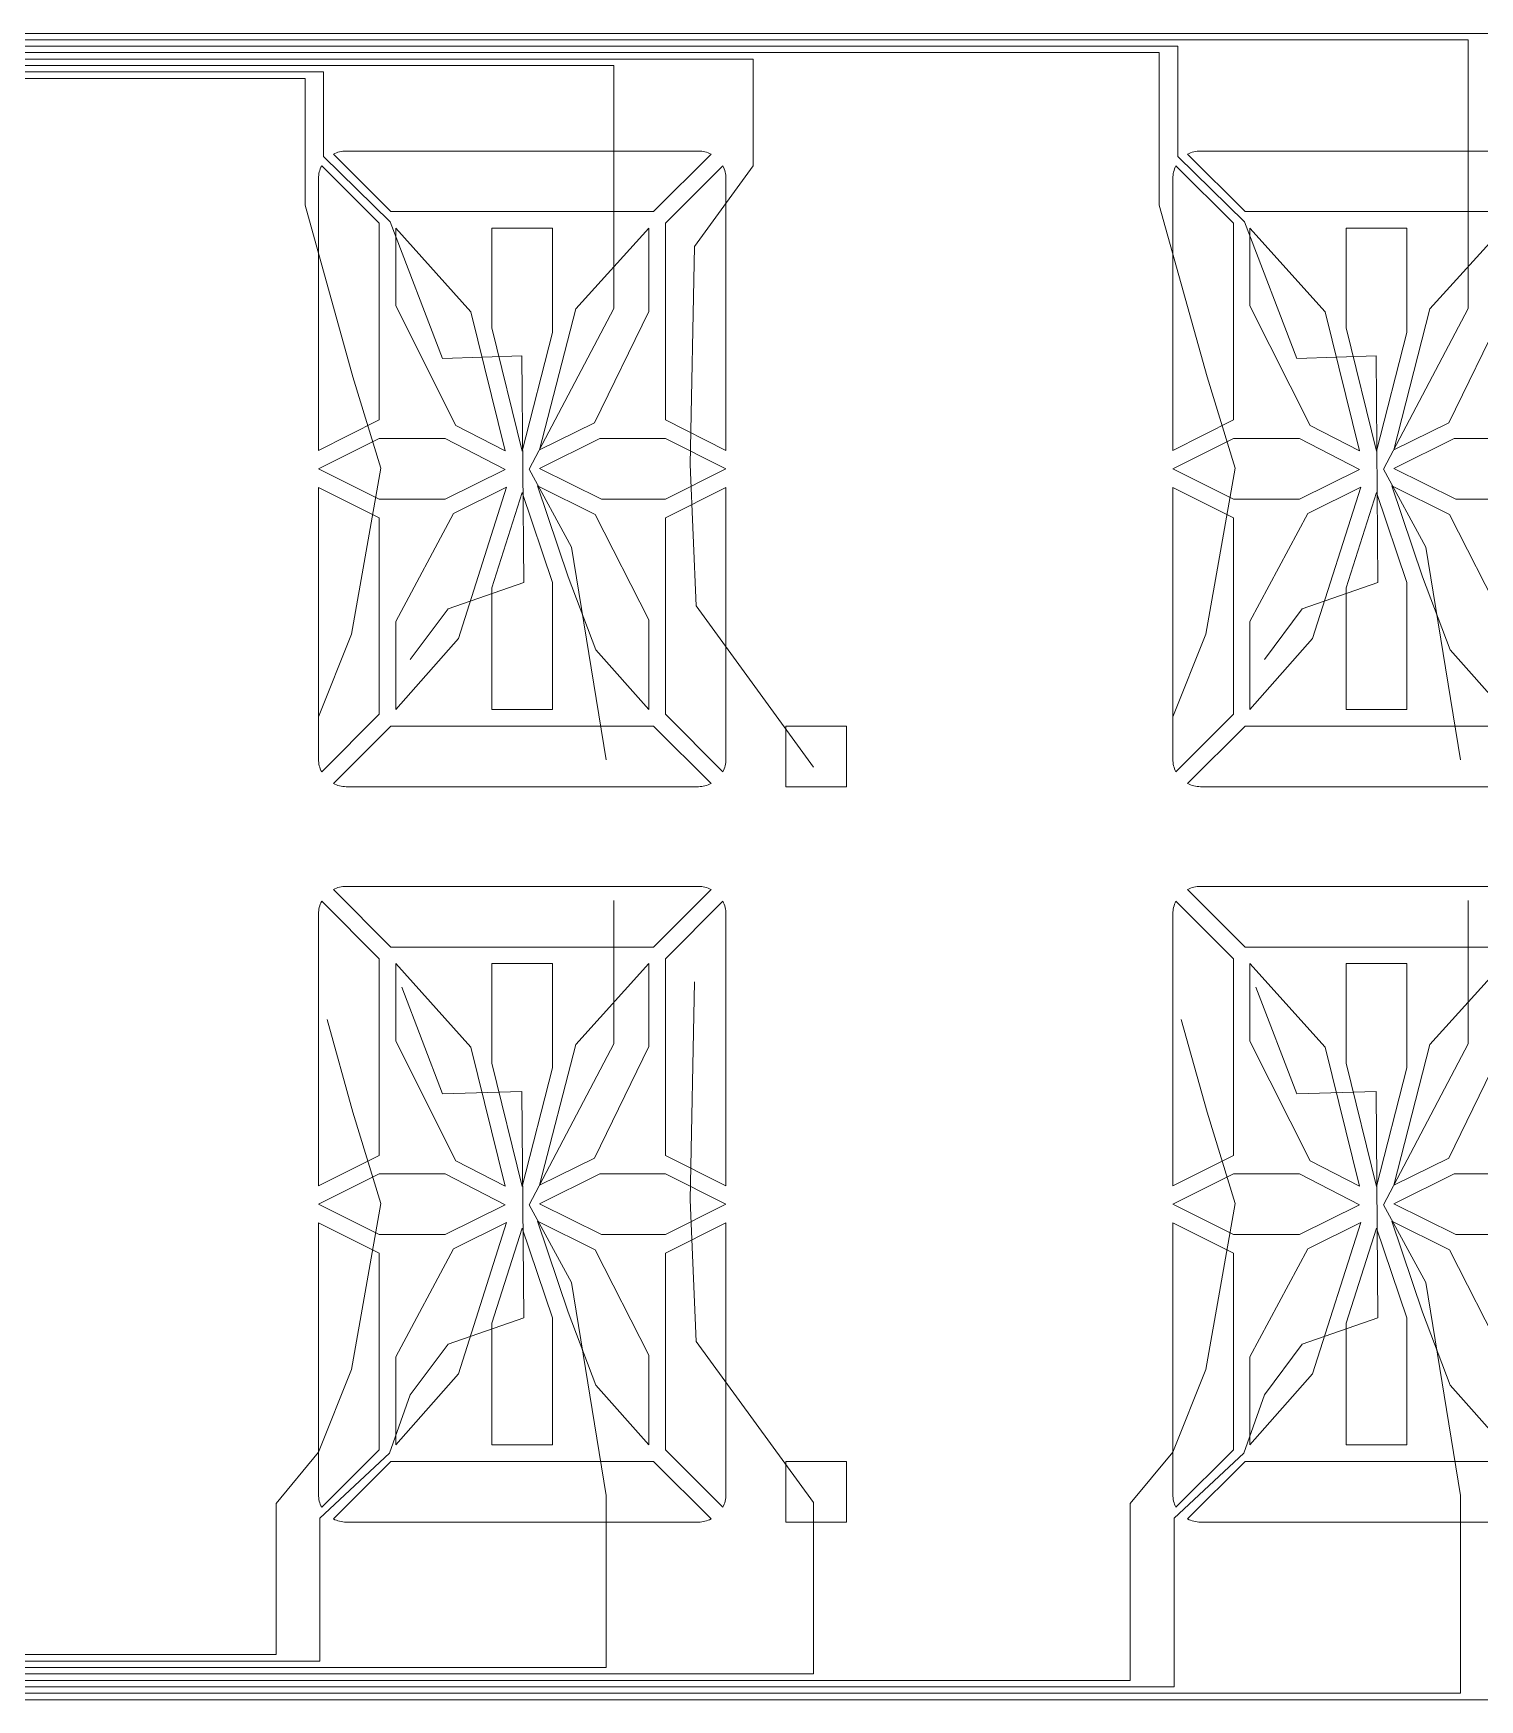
# Model space of a CAD drawing. Extents: x 105 to 1195, y -174 to 82.
# Drawn here: x 786.49 to 799.98, y -99.73 to -84.19 of the extents above; entities that cross this region are included whole.
import ezdxf

# ---------------------------------------------------------------- set-up
doc = ezdxf.new("R2010")
doc.units = 0
doc.header["$MEASUREMENT"] = 0
doc.linetypes.add('AUSGEZOGEN', pattern=[0])
doc.layers.get('0').update_dxf_attribs({"linetype": 'AUSGEZOGEN'})
doc.layers.add('SEG', color=3, linetype='Continuous')

# ---------------------------------------------------------------- blocks, each defined once
blk = doc.blocks.new('0')
at = {"lineweight": 5}
for points in [[(28.662, 30.817, -0.120758), (28.692, 30.936), (29.228, 30.4), (29.228, 28.566), (28.662, 28.283)], [(29.337, 30.509), (28.801, 31.045, -0.120758), (28.92, 31.074), (32.205, 31.074, -0.120758), (32.324, 31.045), (31.788, 30.509)], [(32.433, 30.936), (31.897, 30.4), (31.897, 28.566), (32.462, 28.283), (32.462, 30.817, 0.120758)], [(36.63, 30.817, -0.120758), (36.659, 30.936), (37.195, 30.4), (37.195, 28.566), (36.63, 28.283)], [(37.304, 30.509), (36.768, 31.045, -0.120758), (36.887, 31.074), (40.172, 31.074, -0.120758), (40.291, 31.045), (39.755, 30.509)], [(28.692, 25.285), (29.228, 25.822), (29.228, 27.655), (28.662, 27.938), (28.662, 25.404, 0.120758)], [(32.462, 25.404, -0.120758), (32.433, 25.285), (31.897, 25.822), (31.897, 27.655), (32.462, 27.938)], [(36.659, 25.285), (37.195, 25.822), (37.195, 27.655), (36.63, 27.938), (36.63, 25.404, 0.120758)], [(31.788, 25.712), (29.337, 25.712), (28.801, 25.176, 0.120758), (28.92, 25.147), (32.205, 25.147, 0.120758), (32.324, 25.176)], [(39.755, 25.712), (37.304, 25.712), (36.768, 25.176, 0.120758), (36.887, 25.147), (40.172, 25.147, 0.120758), (40.291, 25.176)], [(29.337, 23.652), (28.801, 24.188, -0.120758), (28.92, 24.217), (32.205, 24.217, -0.120758), (32.324, 24.188), (31.788, 23.652)], [(37.304, 23.652), (36.768, 24.188, -0.120758), (36.887, 24.217), (40.172, 24.217, -0.120758), (40.291, 24.188), (39.755, 23.652)], [(28.662, 23.96, -0.120758), (28.692, 24.079), (29.228, 23.543), (29.228, 21.709), (28.662, 21.426)], [(32.433, 24.079), (31.897, 23.543), (31.897, 21.709), (32.462, 21.426), (32.462, 23.96, 0.120758)], [(36.63, 23.96, -0.120758), (36.659, 24.079), (37.195, 23.543), (37.195, 21.709), (36.63, 21.426)], [(28.692, 18.428), (29.228, 18.965), (29.228, 20.798), (28.662, 21.081), (28.662, 18.547, 0.120758)], [(32.462, 18.547, -0.120758), (32.433, 18.428), (31.897, 18.965), (31.897, 20.798), (32.462, 21.081)], [(36.659, 18.428), (37.195, 18.965), (37.195, 20.798), (36.63, 21.081), (36.63, 18.547, 0.120758)], [(31.788, 18.856), (29.337, 18.856), (28.801, 18.319, 0.120758), (28.92, 18.29), (32.205, 18.29, 0.120758), (32.324, 18.319)], [(39.755, 18.856), (37.304, 18.856), (36.768, 18.319, 0.120758), (36.887, 18.29), (40.172, 18.29, 0.120758), (40.291, 18.319)]]:
    blk.add_lwpolyline(points, format="xyb", close=True, dxfattribs=at)
for points in [[(29.382, 29.63), (29.382, 30.354), (30.084, 29.576), (30.403, 28.278), (29.943, 28.516)], [(30.28, 30.354), (30.28, 29.424), (30.562, 28.276), (30.845, 29.381), (30.845, 30.354)], [(31.061, 29.601), (31.743, 30.354), (31.743, 29.579), (31.236, 28.54), (30.724, 28.287)], [(37.349, 29.63), (37.349, 30.354), (38.051, 29.576), (38.37, 28.278), (37.91, 28.516)], [(38.247, 30.354), (38.247, 29.424), (38.53, 28.276), (38.812, 29.381), (38.812, 30.354)], [(39.028, 29.601), (39.71, 30.354), (39.71, 29.579), (39.203, 28.54), (38.692, 28.287)], [(28.662, 28.111), (29.228, 27.828), (29.844, 27.828), (30.403, 28.105), (29.845, 28.393), (29.228, 28.393)], [(30.723, 28.114), (31.303, 27.828), (31.897, 27.828), (32.462, 28.111), (31.897, 28.393), (31.286, 28.393)], [(36.63, 28.111), (37.195, 27.828), (37.811, 27.828), (38.37, 28.105), (37.812, 28.393), (37.195, 28.393)], [(38.69, 28.114), (39.27, 27.828), (39.864, 27.828), (40.43, 28.111), (39.864, 28.393), (39.253, 28.393)], [(29.967, 26.528), (29.382, 25.867), (29.382, 26.686), (29.922, 27.694), (30.417, 27.939)], [(30.562, 27.889), (30.28, 27.002), (30.28, 25.867), (30.845, 25.867), (30.845, 27.052)], [(30.704, 27.952), (31.242, 27.686), (31.743, 26.702), (31.743, 25.867), (31.25, 26.423), (30.991, 27.104)], [(37.934, 26.528), (37.349, 25.867), (37.349, 26.686), (37.889, 27.694), (38.384, 27.939)], [(38.53, 27.889), (38.247, 27.002), (38.247, 25.867), (38.812, 25.867), (38.812, 27.052)], [(38.671, 27.952), (39.209, 27.686), (39.71, 26.702), (39.71, 25.867), (39.217, 26.423), (38.958, 27.104)], [(33.022, 25.147), (33.022, 25.712), (33.588, 25.712), (33.588, 25.147)], [(29.382, 22.773), (29.382, 23.497), (30.084, 22.719), (30.403, 21.421), (29.943, 21.659)], [(30.28, 23.497), (30.28, 22.568), (30.562, 21.419), (30.845, 22.525), (30.845, 23.497)], [(31.061, 22.744), (31.743, 23.497), (31.743, 22.723), (31.236, 21.684), (30.724, 21.43)], [(37.349, 22.773), (37.349, 23.497), (38.051, 22.719), (38.37, 21.421), (37.91, 21.659)], [(38.247, 23.497), (38.247, 22.568), (38.53, 21.419), (38.812, 22.525), (38.812, 23.497)], [(39.028, 22.744), (39.71, 23.497), (39.71, 22.723), (39.203, 21.684), (38.692, 21.43)], [(28.662, 21.254), (29.228, 20.971), (29.844, 20.971), (30.403, 21.248), (29.845, 21.537), (29.228, 21.537)], [(30.723, 21.257), (31.303, 20.971), (31.897, 20.971), (32.462, 21.254), (31.897, 21.537), (31.286, 21.537)], [(36.63, 21.254), (37.195, 20.971), (37.811, 20.971), (38.37, 21.248), (37.812, 21.537), (37.195, 21.537)], [(38.69, 21.257), (39.27, 20.971), (39.864, 20.971), (40.43, 21.254), (39.864, 21.537), (39.253, 21.537)], [(29.967, 19.672), (29.382, 19.01), (29.382, 19.83), (29.922, 20.837), (30.417, 21.083)], [(30.562, 21.032), (30.28, 20.145), (30.28, 19.01), (30.845, 19.01), (30.845, 20.195)], [(30.704, 21.095), (31.242, 20.829), (31.743, 19.846), (31.743, 19.01), (31.25, 19.566), (30.991, 20.247)], [(37.934, 19.672), (37.349, 19.01), (37.349, 19.83), (37.889, 20.837), (38.384, 21.083)], [(38.53, 21.032), (38.247, 20.145), (38.247, 19.01), (38.812, 19.01), (38.812, 20.195)], [(38.671, 21.095), (39.209, 20.829), (39.71, 19.846), (39.71, 19.01), (39.217, 19.566), (38.958, 20.247)], [(33.022, 18.29), (33.022, 18.856), (33.588, 18.856), (33.588, 18.29)]]:
    blk.add_lwpolyline(points, close=True, dxfattribs=at)

msp = doc.modelspace()

# ---------------------------------------------------------------- linework, layer by layer
at = {"layer": 'SEG', "lineweight": 5}
for p, q in [((801.168, -84.195), (763.394, -84.195)), ((799.868, -84.255), (763.454, -84.255)), ((797.162, -84.315), (763.514, -84.315)), ((797.162, -84.315), (797.162, -85.342)), ((799.868, -84.255), (799.868, -86.759)), ((796.989, -84.375), (763.574, -84.375)), ((793.201, -84.435), (763.634, -84.435)), ((791.901, -84.495), (763.694, -84.495)), ((791.901, -84.495), (791.901, -86.759)), ((793.201, -85.43), (793.201, -84.435)), ((796.989, -84.375), (796.989, -85.796)), ((789.195, -84.555), (763.754, -84.555)), ((789.022, -84.615), (763.814, -84.615)), ((789.022, -84.615), (789.022, -85.796)), ((789.195, -84.555), (789.195, -85.342)), ((789.195, -85.342), (789.816, -85.951)), ((792.653, -86.183), (793.201, -85.43)), ((797.162, -85.342), (797.783, -85.951)), ((789.022, -85.796), (789.467, -87.397)), ((796.989, -85.796), (797.434, -87.397)), ((789.816, -85.951), (790.305, -87.228)), ((797.783, -85.951), (798.272, -87.228)), ((792.614, -88.216), (792.653, -86.183)), ((791.901, -86.759), (791.112, -88.26)), ((799.868, -86.759), (799.079, -88.26)), ((790.305, -87.228), (791.044, -87.203)), ((791.044, -87.203), (791.061, -89.314)), ((798.272, -87.228), (799.011, -87.203)), ((799.011, -87.203), (799.028, -89.314)), ((789.467, -87.397), (789.729, -88.249)), ((797.434, -87.397), (797.696, -88.249)), ((789.729, -88.249), (789.456, -89.796)), ((792.67, -89.534), (792.614, -88.216)), ((797.696, -88.249), (797.423, -89.796)), ((791.112, -88.26), (791.508, -88.985)), ((799.079, -88.26), (799.475, -88.985)), ((791.508, -88.985), (791.83, -90.97)), ((799.475, -88.985), (799.797, -90.97)), ((791.061, -89.314), (790.355, -89.561)), ((799.028, -89.314), (798.322, -89.561)), ((790.355, -89.561), (790.002, -90.032)), ((793.765, -91.037), (792.67, -89.534)), ((798.322, -89.561), (797.969, -90.032)), ((789.456, -89.796), (789.147, -90.567)), ((797.423, -89.796), (797.114, -90.567)), ((791.901, -92.279), (791.901, -93.616)), ((799.868, -92.279), (799.868, -93.616)), ((792.614, -95.072), (792.653, -93.04)), ((789.923, -93.087), (790.305, -94.084)), ((797.89, -93.087), (798.272, -94.084)), ((789.227, -93.39), (789.467, -94.254)), ((797.194, -93.39), (797.434, -94.254)), ((791.901, -93.616), (791.112, -95.117)), ((799.868, -93.616), (799.079, -95.117)), ((790.305, -94.084), (791.044, -94.06)), ((791.044, -94.06), (791.061, -96.171)), ((798.272, -94.084), (799.011, -94.06)), ((799.011, -94.06), (799.028, -96.171)), ((789.467, -94.254), (789.729, -95.106)), ((797.434, -94.254), (797.696, -95.106)), ((792.67, -96.391), (792.614, -95.072)), ((789.729, -95.106), (789.456, -96.653)), ((791.112, -95.117), (791.508, -95.842)), ((797.696, -95.106), (797.423, -96.653)), ((799.079, -95.117), (799.475, -95.842)), ((791.508, -95.842), (791.83, -97.827)), ((799.475, -95.842), (799.797, -97.827)), ((791.061, -96.171), (790.355, -96.418)), ((799.028, -96.171), (798.322, -96.418)), ((790.355, -96.418), (790.002, -96.889)), ((793.765, -97.894), (792.67, -96.391)), ((798.322, -96.418), (797.969, -96.889)), ((789.456, -96.653), (789.147, -97.424)), ((797.423, -96.653), (797.114, -97.424)), ((790.002, -96.889), (789.81, -97.432)), ((797.969, -96.889), (797.777, -97.432)), ((789.147, -97.424), (788.751, -97.903)), ((789.81, -97.432), (789.16, -98.04)), ((797.114, -97.424), (796.718, -97.903)), ((797.777, -97.432), (797.127, -98.04)), ((791.83, -97.827), (791.83, -99.432)), ((799.797, -97.827), (799.797, -99.672)), ((788.751, -97.903), (788.751, -99.312)), ((793.765, -97.894), (793.765, -99.492)), ((796.718, -97.903), (796.718, -99.552)), ((789.16, -98.04), (789.16, -99.372)), ((797.127, -98.04), (797.127, -99.612)), ((788.751, -99.312), (765.314, -99.312)), ((789.16, -99.372), (765.374, -99.372)), ((791.83, -99.432), (765.434, -99.432)), ((793.765, -99.492), (765.494, -99.492)), ((796.718, -99.552), (765.554, -99.552)), ((797.127, -99.612), (765.614, -99.612)), ((799.797, -99.672), (765.674, -99.672)), ((801.732, -99.732), (765.734, -99.732))]:
    msp.add_line(p, q, dxfattribs=at)

# ---------------------------------------------------------------- block references
at = {"lineweight": 5}
msp.add_blockref('0', (760.485, -116.366), dxfattribs=at)

doc.saveas('drawing.dxf')
